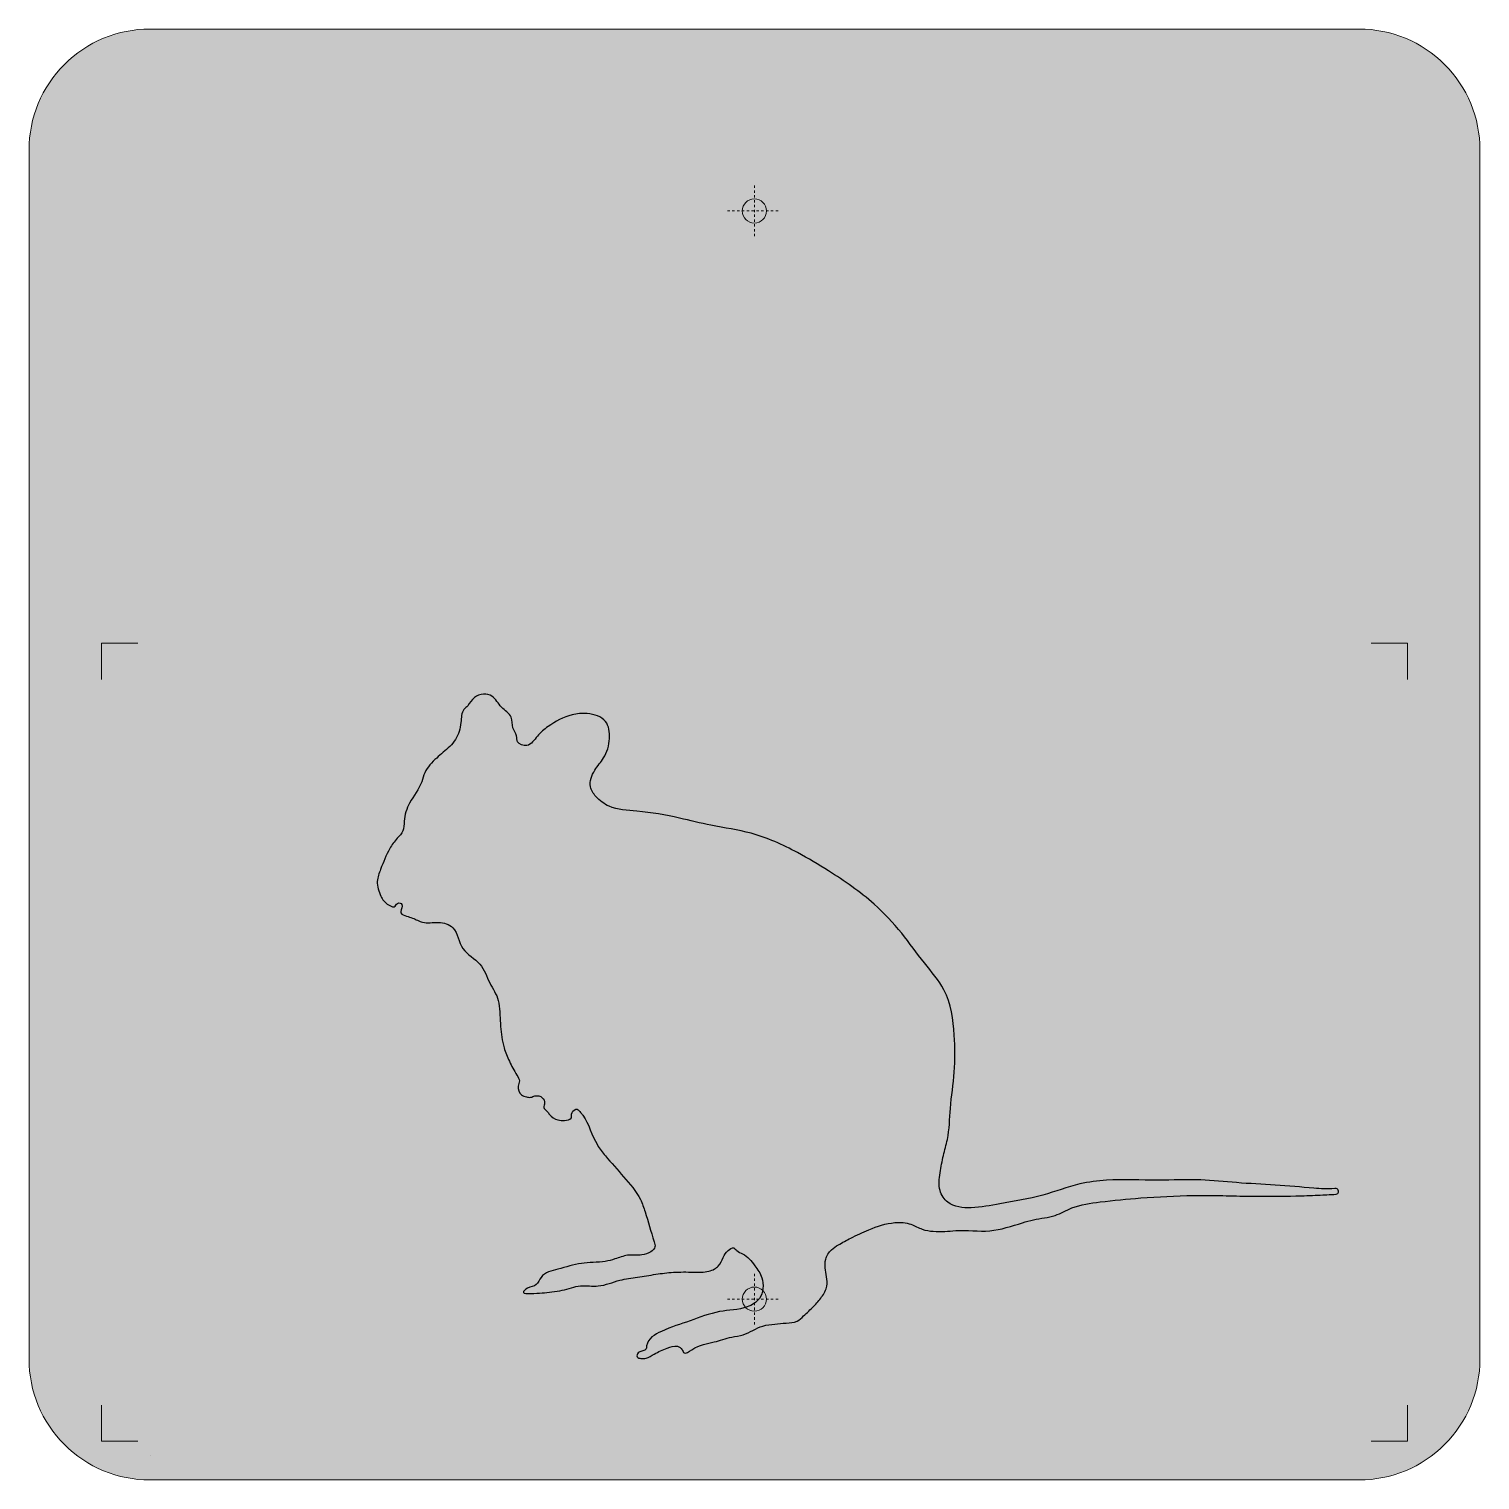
# Model space of a CAD drawing. Header units: millimetres. Extents: x -30 to 30, y -5.6 to 85.1.
# Drawn here: x -30 to 30, y 25.1 to 85.1 of the extents above; entities that cross this region are included whole.
import ezdxf

# ---------------------------------------------------------------- set-up
doc = ezdxf.new("R2010")
doc.units = ezdxf.units.MM
doc.linetypes.add('CENTER', pattern=[50.8, 31.75, -6.35, 6.35, -6.35])
doc.layers.add('GREEN', color=7, linetype='Continuous', true_color=0x007f00)
doc.layers.add('GSCOLORFILL', color=7, linetype='Continuous', lineweight=0)

# ---------------------------------------------------------------- blocks, each defined once
blk = doc.blocks.new('MR-GM-32-5')
at = {"layer": 'GREEN'}
blk.add_hatch(color=256, dxfattribs=at).paths.add_polyline_path([(-24.991, 26.05), (24.999, 26.05, 0.414214), (28.999, 30.05), (28.999, 80.05, 0.414214), (24.999, 84.05), (-25.001, 84.05, 0.414214), (-29.001, 80.05), (-29.001, 30.05, 0.414214), (-25.001, 26.05), (-25.001, 27.05, -0.414214), (-28.001, 30.05), (-28.001, 80.05, -0.414214), (-25.001, 83.05), (24.999, 83.05, -0.414214), (27.999, 80.05), (27.999, 30.05, -0.414214), (24.999, 27.05), (-24.991, 27.05)])
at = {"layer": 'GREEN', "linetype": 'Continuous'}
for points in [[(-23.373, 79.187, 0.190476), (-23.373, 74.913, 0.827503), (-20.42, 75.475), (-20.42, 75.64), (-21.26, 75.64), (-21.26, 75.475, -0.827503), (-22.592, 75.221, -0.190476), (-22.592, 78.879, -0.827503), (-21.26, 78.625), (-20.42, 78.625, 0.827503)], [(-17.78, 78.267), (-17.349, 76.54), (-17.78, 76.54), (-17.78, 75.7), (-17.139, 75.7), (-16.726, 74.05), (-15.86, 74.05), (-17.36, 80.05), (-18.2, 80.05), (-19.7, 74.05), (-18.835, 74.05), (-18.422, 75.7), (-17.78, 75.7), (-17.78, 76.54), (-18.212, 76.54)], [(-15.021, 74.05), (-14.181, 74.05), (-14.181, 79.21), (-13.092, 79.21, -0.344881), (-12.539, 78.777, -0.12178), (-12.539, 78.143, -0.344881), (-13.092, 77.71), (-14.18, 77.71), (-14.18, 76.87), (-13.337, 76.87), (-12.534, 74.05), (-11.661, 74.05), (-12.501, 77, 0.227614), (-11.724, 77.942, 0.12178), (-11.724, 78.978, 0.344881), (-13.092, 80.05), (-15.021, 80.05)], [(-9.8, 74.89), (-9.8, 76.81), (-8.486, 76.81), (-8.486, 77.65), (-9.8, 77.65), (-9.8, 79.21), (-7.58, 79.21), (-7.58, 80.05), (-10.64, 80.05), (-10.64, 74.05), (-7.58, 74.05), (-7.58, 74.89)], [(-3.34, 76.81), (-2.026, 76.81), (-2.026, 77.65), (-3.34, 77.65), (-3.34, 79.21), (-1.12, 79.21), (-1.12, 80.05), (-4.18, 80.05), (-4.18, 74.05), (-3.34, 74.05)], [(2.028, 75.269, -0.328043), (1.37, 74.785), (1.37, 73.945, 0.328109), (2.83, 75.019, 0.152381), (2.83, 79.081, 0.735537), (-0.091, 79.081, 0.152381), (-0.091, 75.019, 0.328163), (1.37, 73.945), (1.37, 74.785, -0.328163), (0.711, 75.269, -0.152381), (0.711, 78.831, -0.735537), (2.028, 78.831, -0.152381)], [(4.34, 74.05), (5.18, 74.05), (5.18, 79.21), (6.268, 79.21, -0.344881), (6.821, 78.777, -0.12178), (6.821, 78.143, -0.344881), (6.268, 77.71), (5.18, 77.71), (5.18, 76.87), (6.023, 76.87), (6.826, 74.05), (7.7, 74.05), (6.86, 77, 0.227614), (7.636, 77.942, 0.12178), (7.636, 78.978, 0.344881), (6.268, 80.05), (4.34, 80.05)], [(13.428, 75.269, -0.328043), (12.77, 74.785), (12.77, 73.945, 0.328109), (14.23, 75.019, 0.152381), (14.23, 79.081, 0.735537), (11.309, 79.081, 0.152381), (11.309, 75.019, 0.328163), (12.769, 73.945), (12.769, 74.785, -0.328163), (12.111, 75.269, -0.152381), (12.111, 78.831, -0.735537), (13.428, 78.831, -0.152381)], [(16.58, 80.05), (15.74, 80.05), (15.74, 75.625, 1), (19.1, 75.625), (19.1, 80.05), (18.26, 80.05), (18.26, 75.625, -1), (16.58, 75.625)], [(20.419, 74.05), (21.259, 74.05), (21.259, 79.21), (22.348, 79.21, -0.344881), (22.901, 78.777, -0.12178), (22.901, 78.143, -0.344881), (22.348, 77.71), (21.26, 77.71), (21.26, 76.87), (22.103, 76.87), (22.906, 74.05), (23.779, 74.05), (22.939, 77, 0.227614), (23.716, 77.942, 0.12178), (23.716, 78.978, 0.344881), (22.348, 80.05), (20.419, 80.05)], [(-19.662, 64.892), (-18.917, 69.55), (-17.804, 69.55), (-17.059, 64.892), (-16.221, 69.55), (-14.94, 69.55), (-16.56, 60.55), (-17.64, 60.55), (-18.36, 65.05), (-19.08, 60.55), (-20.16, 60.55), (-21.78, 69.55), (-20.5, 69.55)], [(-13.68, 69.55), (-12.42, 69.55), (-12.42, 60.55), (-13.68, 60.55)], [(-10.44, 69.55), (-9.18, 69.55), (-9.18, 61.81), (-5.85, 61.81), (-5.85, 60.55), (-10.44, 60.55)], [(-3.33, 68.29), (-2.298, 68.29, -0.348682), (-1.071, 67.316, -0.114899), (-1.071, 62.784, -0.348682), (-2.298, 61.81), (-3.33, 61.81), (-3.33, 60.55), (-2.298, 60.55, 0.348682), (0.156, 62.498, 0.114899), (0.156, 67.602, 0.348682), (-2.298, 69.55), (-4.59, 69.55), (-4.59, 60.55), (-3.33, 60.55)], [(2.249, 69.55), (3.509, 69.55), (3.509, 61.81), (6.839, 61.81), (6.839, 60.55), (2.249, 60.55)], [(8.1, 69.55), (9.36, 69.55), (9.36, 60.55), (8.1, 60.55)], [(12.6, 64.69), (14.571, 64.69), (14.571, 65.95), (12.6, 65.95), (12.6, 68.29), (15.93, 68.29), (15.93, 69.55), (11.34, 69.55), (11.34, 60.55), (12.6, 60.55)], [(18.449, 61.81), (18.449, 64.69), (20.421, 64.69), (20.421, 65.95), (18.449, 65.95), (18.449, 68.29), (21.779, 68.29), (21.779, 69.55), (17.189, 69.55), (17.189, 60.55), (21.779, 60.55), (21.779, 61.81)]]:
    blk.add_hatch(color=256, dxfattribs=at).paths.add_polyline_path(points)
at = {"layer": 'GREEN'}
h = blk.add_hatch(color=256, dxfattribs=at)
edge = h.paths.add_edge_path()
edge.add_spline(control_points=[(-11.851, 57.061), (-11.773, 57.186), (-11.623, 57.428), (-11.225, 57.592), (-10.745, 57.467), (-10.522, 56.972), (-9.986, 56.679), (-10.053, 56.16), (-9.816, 55.875), (-9.845, 55.499), (-9.3, 55.315), (-8.994, 55.85), (-8.418, 56.317), (-7.705, 56.713), (-6.864, 56.782), (-6.058, 56.543), (-5.938, 55.654), (-6.161, 54.94), (-6.645, 54.412), (-6.898, 53.779), (-6.528, 53.235), (-5.898, 52.76), (-4.637, 52.723), (-3.246, 52.469), (-1.689, 52.07), (0.007, 51.847), (1.625, 51.113), (3.307, 50.101), (4.823, 49.064), (6.093, 47.707), (6.964, 46.461), (8.062, 45.232), (8.288, 43.565), (8.301, 41.923), (8.076, 40.493), (8.057, 39.323), (7.788, 38.456), (7.681, 37.755), (7.573, 37.052), (8.044, 36.353), (9.055, 36.251), (10.338, 36.521), (11.873, 36.748), (13.284, 37.307), (14.897, 37.516), (16.566, 37.41), (18.36, 37.502), (19.973, 37.326), (21.528, 37.256), (22.9, 37.135), (23.718, 37.063), (24.119, 37.111), (24.212, 36.866), (23.808, 36.852), (23.355, 36.834), (22.3, 36.783), (21.226, 36.785), (20.047, 36.785), (19.146, 36.819), (17.733, 36.817), (16.129, 36.741), (14.459, 36.575), (13.239, 36.41), (12.404, 35.912), (11.674, 35.868), (10.791, 35.599), (9.735, 35.244), (8.636, 35.41), (7.861, 35.317), (7.397, 35.322), (6.913, 35.394), (6.436, 35.684), (5.644, 35.734), (4.809, 35.449), (4.049, 35.092), (3.533, 34.816), (3.141, 34.567), (2.841, 34.104), (2.979, 33.568), (3.034, 33.024), (2.788, 32.602), (2.437, 32.209), (2.091, 31.892), (1.75, 31.557), (1.298, 31.543), (0.83, 31.495), (0.2, 31.437), (-0.325, 31.04), (-1.032, 30.962), (-1.754, 30.699), (-2.345, 30.652), (-2.902, 30.198), (-2.994, 30.479), (-3.243, 30.646), (-3.674, 30.468), (-4.088, 30.316), (-4.424, 30.063), (-4.667, 30.066), (-4.902, 30.109), (-4.821, 30.335), (-4.662, 30.381), (-4.471, 30.414), (-4.467, 30.871), (-3.699, 31.309), (-2.667, 31.607), (-1.497, 32.086), (-0.464, 32.07), (0.347, 32.55), (0.414, 33.368), (-0.009, 33.944), (-0.347, 34.374), (-0.714, 34.491), (-0.871, 34.712), (-1.148, 34.515), (-1.304, 34.244), (-1.428, 33.929), (-1.667, 33.759), (-2.01, 33.626), (-2.593, 33.65), (-3.322, 33.658), (-4.095, 33.562), (-4.828, 33.427), (-5.635, 33.336), (-6.386, 32.999), (-7.221, 33.144), (-7.953, 32.848), (-8.707, 32.796), (-9.14, 32.758), (-9.67, 32.753), (-9.329, 33.06), (-8.992, 33.048), (-8.798, 33.614), (-8.029, 33.772), (-7.178, 34.069), (-6.355, 34.028), (-5.726, 34.191), (-5.241, 34.395), (-4.717, 34.318), (-4.316, 34.433), (-4.074, 34.666), (-4.278, 35.271), (-4.431, 35.901), (-4.773, 36.857), (-5.407, 37.593), (-6.046, 38.3), (-6.686, 39.102), (-6.853, 39.827), (-7.2, 40.256), (-7.335, 40.451), (-7.605, 40.261), (-7.523, 39.95), (-7.871, 39.912), (-8.174, 39.913), (-8.442, 40.093), (-8.57, 40.309), (-8.768, 40.433), (-8.638, 40.659), (-8.77, 40.909), (-9.044, 40.972), (-9.248, 40.852), (-9.447, 40.899), (-9.708, 40.969), (-9.819, 41.293), (-9.678, 41.567), (-9.915, 41.91), (-10.132, 42.342), (-10.414, 43.009), (-10.501, 43.709), (-10.531, 44.361), (-10.568, 45.003), (-10.999, 45.603), (-11.261, 46.481), (-12.207, 46.908), (-12.275, 47.921), (-13.088, 48.174), (-13.593, 48.039), (-14.02, 48.236), (-14.281, 48.34), (-14.714, 48.469), (-14.544, 48.718), (-14.6, 48.938), (-14.814, 48.911), (-14.861, 48.697), (-15.256, 48.862), (-15.483, 49.21), (-15.67, 49.776), (-15.404, 50.434), (-15.18, 51.058), (-14.817, 51.552), (-14.482, 51.874), (-14.507, 52.429), (-14.283, 53.14), (-13.788, 53.71), (-13.626, 54.435), (-13.163, 54.91), (-12.676, 55.291), (-12.263, 55.757), (-12.121, 56.297), (-12.125, 56.855), (-11.912, 57.015), (-11.851, 57.061)], knot_values=[0, 0, 0, 0, 4.32832, 8.380824, 11.998974, 18.001332, 23.732068, 28.121388, 31.832762, 34.270332, 38.357203, 44.229771, 50.163347, 61.240627, 67.519017, 75.728441, 82.919037, 91.393667, 97.60143, 104.65878, 109.318066, 116.094813, 127.781739, 145.655303, 158.968717, 175.87136, 196.716483, 211.576233, 234.885664, 251.493719, 266.925712, 280.700962, 299.888681, 315.171522, 330.259594, 343.16735, 350.000121, 357.296009, 364.661811, 370.432925, 380.371582, 392.365009, 410.495652, 426.459138, 437.619098, 458.948847, 476.536481, 491.402572, 507.45656, 523.438571, 532.096096, 533.130347, 534.552129, 537.623543, 541.271998, 550.1587, 567.773982, 574.216728, 585.445112, 594.829806, 616.611656, 633.507687, 645.412345, 652.98206, 662.078036, 666.855018, 680.729382, 694.842849, 699.425488, 704.111013, 708.76211, 713.865819, 720.553696, 731.709197, 739.978056, 745.775858, 749.25867, 753.881103, 761.121426, 764.940092, 769.97969, 775.038456, 780.826162, 784.202422, 788.876423, 793.61386, 798.603001, 807.486399, 812.316181, 819.814752, 829.645858, 833.10051, 834.670642, 837.050242, 841.405309, 847.226108, 850.982559, 853.1412, 854.841482, 856.595683, 858.212912, 859.913197, 861.539653, 870.076303, 882.697281, 895.461961, 907.063439, 913.178699, 921.814437, 927.539417, 934.6324, 937.373978, 939.008505, 941.627606, 945.053605, 949.170172, 951.196101, 953.675884, 960.076235, 968.340422, 975.654201, 983.372203, 990.708908, 999.977494, 1007.303724, 1015.079554, 1023.46872, 1028.400653, 1031.252719, 1033.615152, 1037.60956, 1041.201595, 1048.960238, 1058.924829, 1068.863812, 1072.971891, 1078.406117, 1084.32832, 1088.294705, 1090.875943, 1093.072479, 1105.976652, 1111.429037, 1123.127003, 1134.632709, 1140.165078, 1153.819467, 1155.366642, 1157.274695, 1159.810409, 1162.190047, 1164.978481, 1167.833259, 1171.892033, 1173.565791, 1175.600945, 1177.641892, 1179.932557, 1183.056354, 1184.880487, 1186.699327, 1188.923222, 1192.762165, 1194.897528, 1197.543104, 1204.029808, 1210.072884, 1218.927523, 1225.004604, 1229.799749, 1237.806593, 1246.613023, 1256.12786, 1265.676991, 1272.096127, 1278.639883, 1280.782005, 1285.75318, 1288.335768, 1291.246644, 1292.353825, 1294.381816, 1295.315028, 1298.113272, 1302.996883, 1309.246786, 1314.408961, 1323.763309, 1329.063907, 1332.888987, 1336.975394, 1344.798833, 1354.966965, 1358.866778, 1366.684712, 1373.943208, 1377.665795, 1385.033178, 1390.538949, 1392.769791, 1392.769791, 1392.769791, 1392.769791], degree=3, periodic=0)
at = {"layer": 'GSCOLORFILL', "true_color": 0xf5f5f5, "transparency": 33554687}
blk.add_hatch(color=7, dxfattribs=at).paths.add_polyline_path([(-25, 25.05), (25, 25.05, 0.414214), (30, 30.05), (30, 80.05, 0.414214), (25, 85.05), (-25, 85.05, 0.414214), (-30, 80.05), (-30, 30.05, 0.414214)])
at = {"layer": 'GREEN'}
blk.add_spline([(-11.851, 57.061), (-11.584, 57.402), (-11.207, 57.549), (-10.857, 57.457), (-10.461, 57.006), (-10.065, 56.592), (-9.991, 56.159), (-9.844, 55.819), (-9.798, 55.579), (-9.42, 55.423), (-8.978, 55.809), (-8.536, 56.205), (-7.542, 56.693), (-6.916, 56.739), (-6.161, 56.417), (-5.995, 55.717), (-6.243, 54.907), (-6.603, 54.401), (-6.787, 53.719), (-6.557, 53.314), (-6.013, 52.909), (-4.862, 52.707), (-3.098, 52.418), (-1.8, 52.123), (-0.143, 51.792), (1.782, 50.991), (3.062, 50.236), (4.944, 48.861), (6.086, 47.655), (7.025, 46.431), (7.836, 45.317), (8.259, 43.445), (8.259, 41.917), (8.103, 40.416), (7.975, 39.132), (7.809, 38.469), (7.68, 37.751), (7.671, 37.014), (7.993, 36.536), (8.96, 36.306), (10.148, 36.471), (11.925, 36.83), (13.453, 37.291), (14.558, 37.447), (16.691, 37.447), (18.45, 37.456), (19.933, 37.345), (21.535, 37.244), (23.128, 37.115), (23.993, 37.097), (24.096, 37.088), (24.154, 36.958), (23.865, 36.854), (23.501, 36.839), (22.613, 36.803), (20.851, 36.785), (20.207, 36.788), (19.085, 36.813), (18.146, 36.813), (15.97, 36.712), (14.289, 36.546), (13.125, 36.297), (12.432, 35.992), (11.54, 35.814), (11.08, 35.686), (9.732, 35.356), (8.321, 35.362), (7.864, 35.327), (7.395, 35.333), (6.938, 35.42), (6.47, 35.622), (5.805, 35.691), (4.729, 35.396), (3.978, 35.049), (3.469, 34.771), (3.186, 34.569), (2.943, 34.176), (2.983, 33.453), (2.995, 33.071), (2.777, 32.617), (2.448, 32.233), (2.031, 31.831), (1.767, 31.621), (1.307, 31.538), (0.835, 31.496), (0.342, 31.417), (-0.469, 31.055), (-0.942, 30.956), (-1.665, 30.758), (-2.592, 30.432), (-2.913, 30.303), (-2.995, 30.437), (-3.187, 30.577), (-3.615, 30.495), (-4.145, 30.256), (-4.478, 30.081), (-4.694, 30.075), (-4.851, 30.139), (-4.804, 30.308), (-4.659, 30.378), (-4.501, 30.442), (-4.46, 30.6), (-3.848, 31.195), (-2.664, 31.632), (-1.445, 32.011), (-0.302, 32.209), (0.2, 32.559), (0.304, 33.416), (0.013, 33.909), (-0.494, 34.405), (-0.733, 34.539), (-0.858, 34.645), (-1.095, 34.535), (-1.29, 34.253), (-1.496, 33.897), (-1.658, 33.775), (-1.888, 33.683), (-2.527, 33.644), (-3.354, 33.639), (-4.08, 33.556), (-4.842, 33.433), (-5.565, 33.31), (-6.462, 33.075), (-7.195, 33.075), (-7.951, 32.894), (-8.783, 32.788), (-9.275, 32.759), (-9.557, 32.806), (-9.393, 32.976), (-9.023, 33.128), (-8.824, 33.427), (-8.127, 33.767), (-7.16, 34.007), (-6.169, 34.089), (-5.771, 34.189), (-5.249, 34.341), (-4.657, 34.359), (-4.282, 34.488), (-4.118, 34.687), (-4.153, 34.904), (-4.522, 36.14), (-4.721, 36.648), (-5.412, 37.591), (-6.168, 38.459), (-6.497, 38.904), (-7.1, 40.129), (-7.194, 40.252), (-7.335, 40.381), (-7.546, 40.24), (-7.587, 40.006), (-7.852, 39.919), (-8.137, 39.937), (-8.474, 40.162), (-8.578, 40.294), (-8.712, 40.447), (-8.679, 40.649), (-8.774, 40.857), (-9.078, 40.931), (-9.252, 40.875), (-9.432, 40.896), (-9.638, 40.98), (-9.768, 41.341), (-9.722, 41.549), (-9.829, 41.791), (-10.135, 42.364), (-10.355, 42.926), (-10.499, 43.8), (-10.535, 44.407), (-10.594, 44.882), (-10.945, 45.602), (-11.355, 46.381), (-12.057, 47.024), (-12.474, 47.883), (-13.075, 48.109), (-13.729, 48.115), (-13.929, 48.193), (-14.393, 48.371), (-14.619, 48.496), (-14.571, 48.783), (-14.609, 48.887), (-14.81, 48.861), (-14.854, 48.779), (-15.13, 48.828), (-15.45, 49.196), (-15.599, 49.803), (-15.461, 50.301), (-15.084, 51.157), (-14.771, 51.584), (-14.538, 51.888), (-14.485, 52.293), (-14.264, 53.044), (-13.758, 53.926), (-13.633, 54.295), (-13.143, 54.905), (-12.601, 55.387), (-12.363, 55.673), (-12.142, 56.376), (-12.017, 56.912), (-11.851, 57.061)], degree=3, dxfattribs=at)
at = {"layer": 'GSCOLORFILL', "color": 4, "linetype": 'CENTER', "ltscale": 0.0001}
for p, q in [((-0.005, 76.479), (-0.005, 78.578)), ((-1.122, 77.528), (1.02, 77.528)), ((-0.005, 31.479), (-0.005, 33.578)), ((-1.122, 32.528), (1.02, 32.528))]:
    blk.add_line(p, q, dxfattribs=at)
at = {"layer": 'GSCOLORFILL', "color": 126, "linetype": 'Continuous', "true_color": 0x006b54, "transparency": 33554687}
blk.add_line((-24.991, 26.05), (-24.991, 26.05), dxfattribs=at).dxf.unprotected_set("ltscale", 0)
at = {"layer": 'GSCOLORFILL', "color": 4}
blk.add_lwpolyline([(-25, 25.05), (25, 25.05, 0.414214), (30, 30.05), (30, 80.05, 0.414214), (25, 85.05), (-25, 85.05, 0.414214), (-30, 80.05), (-30, 30.05, 0.414214), (-25, 25.05)], format="xyb", close=True, dxfattribs=at)
for points in [[(-25.501, 59.65), (-27.001, 59.65), (-27.001, 58.15)], [(25.499, 59.65), (26.999, 59.65), (26.999, 58.15)], [(-25.501, 26.65), (-27.001, 26.65), (-27.001, 28.15)], [(25.499, 26.65), (26.999, 26.65), (26.999, 28.15)]]:
    blk.add_lwpolyline(points, dxfattribs=at)
at = {"layer": 'GSCOLORFILL', "color": 1}
for centre in [(-0.005, 77.528), (-0.005, 32.528)]:
    blk.add_circle(centre, 0.5, dxfattribs=at)

msp = doc.modelspace()

# ---------------------------------------------------------------- block references
at = {"layer": 'GSCOLORFILL'}
msp.add_blockref('MR-GM-32-5', (0, 0), dxfattribs=at)

doc.saveas('drawing.dxf')
